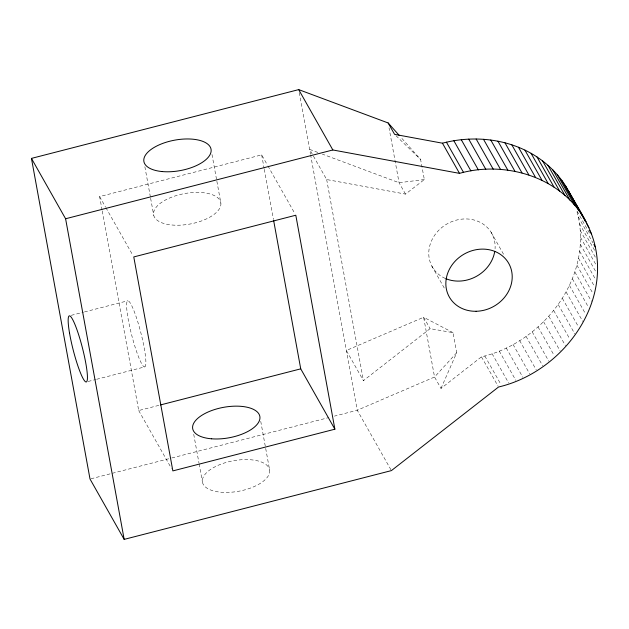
<?xml version="1.0" encoding="UTF-8"?>
<svg xmlns="http://www.w3.org/2000/svg" width="629" height="629" viewBox="0 0 629 629"><rect width="100%" height="100%" fill="white"/><g stroke="black" fill="none" stroke-linecap="round" stroke-linejoin="round"><path stroke-width="0.47" stroke-dasharray="3.15 2.36" d="M441 388.415L456.693 352.759L453.014 332.639L430.087 328.66L363.42 380.663L346.343 350.487L423.631 317.26L434.545 377.015L441 388.415L481.468 356.84C544.109 342.38 595.301 274.991 576.589 210.283M456.693 352.759L434.545 377.015L357.256 410.242L334.431 416.123M317.826 152.438L309.61 149.372L326.679 179.548L405.508 194.109L424.355 179.548L420.597 159.452L400.476 136.823M102.087 210.07L99.626 196.578L261.656 154.876L267.427 165.073M71.25 315.341L83.5 312.188M84.443 311.945L127.813 300.78M88.139 381.473L95.679 379.531M96.622 379.287L144.701 366.911A34.131 4.733 75.6 0 0 136.1 316.678A34.131 4.733 75.6 0 0 127.97 317.952A34.131 4.733 75.6 0 0 144.701 366.911M102.268 211.037L138.71 410.548L159.554 405.178M90.969 478.787L170.852 458.226M171.803 457.975L328.731 417.585M424.355 179.548L399.061 182.717L322.386 154.136M453.014 332.639L423.631 317.26L430.087 328.66M395.995 135.715L420.597 159.452M577.06 211.124L589.868 233.752M578.248 216.871L592.95 242.857M579.458 223.594L594.633 250.413M580.197 230.418L595.852 258.079M580.473 237.314L596.127 264.982M580.284 244.264L595.938 271.932M579.624 251.238L595.749 279.74M578.507 258.212L594.625 286.714M576.919 265.147L593.045 293.649M574.882 272.027L591.48 301.362M572.398 278.812L588.524 307.314M569.481 285.487L585.607 313.989M566.139 292.029L582.737 321.364M562.389 298.398L578.515 326.899M558.237 304.578L574.835 333.913M553.709 310.537L569.835 339.039M548.818 316.269L565.416 345.604M543.582 321.733L560.18 351.068M491.123 232.298L504.403 255.775M538.023 326.907L554.149 355.409M532.165 331.79L548.763 361.125M526.033 336.342L542.63 365.685M519.64 340.556L536.246 369.899M513.028 344.417L529.626 373.752M506.211 347.9L522.809 377.235M499.222 350.998L515.819 380.333M405.508 194.109L399.061 182.717L389.021 127.773M492.082 353.695L508.68 383.037M484.825 355.99L500.951 384.484M431.856 266.098L445.135 289.568M481.468 356.84L498.066 386.182M267.907 165.922L294.836 213.53M390.923 469.753L357.256 410.242L310.663 155.151M99.626 196.578L105.397 206.776M105.876 207.625L132.805 255.232M138.71 410.548L171.41 468.353M326.679 179.548L363.42 380.663M299.223 92.51L310.49 154.184M261.656 154.876L264.117 168.368M264.298 169.327L273.45 219.45M211.989 154.522L216.691 180.287M216.871 181.238L220.873 203.191A34.131 15.473 -10.4 0 1 171.874 224.993A34.131 15.473 -10.4 0 1 168.942 198.3A34.131 15.473 -10.4 0 1 220.873 203.191M260.744 421.351L269.629 470.02A34.131 15.473 -10.4 0 1 221.392 492.248A34.131 15.473 -10.4 0 1 217.076 465.79A34.131 15.473 -10.4 0 1 269.629 470.02M144.867 166.748L150.441 197.294M150.622 198.245L153.759 215.425M193.724 434.309L198.953 462.936M199.126 463.887L202.436 482.018M445.214 278.403A34.131 30.05 -29.5 0 1 431.077 241.835A34.131 30.05 -29.5 0 1 469.25 219.128A34.131 30.05 -29.5 0 1 495.062 248.746"/><path stroke-width="0.94" d="M388.14 122.954L394.595 134.354L442.446 143.192C471.836 135.455 504.411 138.254 531.073 153.319C544.918 161.189 556.901 172.322 565.495 185.752C576.203 205.714 590.6 224.467 595.325 247.048C608.864 310.239 558.945 372.824 498.538 387.016L391.403 470.602L124.165 539.383L90.018 479.031L31.45 158.398L298.696 89.617L388.14 122.954L399.179 135.361M31.45 158.398L65.597 218.758L332.843 149.969L459.516 173.368C506.015 160.175 562.601 177.512 585.984 221.738M160.497 404.934L300.733 368.846L334.88 429.198L172.857 470.901L133.773 256.931L295.803 215.228L334.88 429.198M565.495 185.752L582.564 215.928M579.969 211.855L568.907 191.562M580.913 213.53L581.864 215.204M582.816 216.879L585.662 221.911M586.605 223.586L588.98 227.777M561.666 180.193L578.735 210.369M589.64 230.678L591.543 234.027M557.443 174.909L574.521 205.085M552.852 169.924L569.921 200.101M593.902 244.532L595.325 247.048M547.89 165.254L564.968 195.43M542.599 160.914L559.668 191.09M536.985 156.935L554.055 187.112M531.073 153.319L548.15 183.495M524.893 150.079L541.97 180.256M518.461 147.241L535.538 177.417M511.809 144.804L528.887 174.98M504.961 142.783L522.031 172.967M497.94 141.187L515.009 171.363M490.777 140.023L507.855 170.2M483.504 139.292L500.574 169.468M476.145 138.993L493.215 169.17M468.723 139.135L485.8 169.311M461.285 139.717L478.354 169.893M453.839 140.731L470.917 170.907M446.433 142.178L463.502 172.354M442.446 143.192L459.516 173.368M298.696 89.617L332.843 149.969M273.623 220.409L300.733 368.846M65.597 218.758L124.165 539.383M494.756 251.348A34.131 30.05 -29.5 0 1 445.812 278.663M476.074 311.276A34.131 30.05 -29.5 0 0 509.128 264.117A34.131 30.05 -29.5 0 0 451.874 265.194A34.131 30.05 -29.5 0 0 476.074 311.276M162.109 171.552A34.131 15.473 -10.4 0 0 211.116 149.749A34.131 15.473 -10.4 0 0 159.176 144.859A34.131 15.473 -10.4 0 0 162.109 171.552M69.52 333A34.131 4.733 75.6 0 0 86.252 381.96A34.131 4.733 75.6 0 0 77.65 331.719A34.131 4.733 75.6 0 0 69.52 333M211.635 438.806A34.131 15.473 -10.4 0 0 259.871 416.579A34.131 15.473 -10.4 0 0 207.318 412.349A34.131 15.473 -10.4 0 0 211.635 438.806"/></g></svg>
